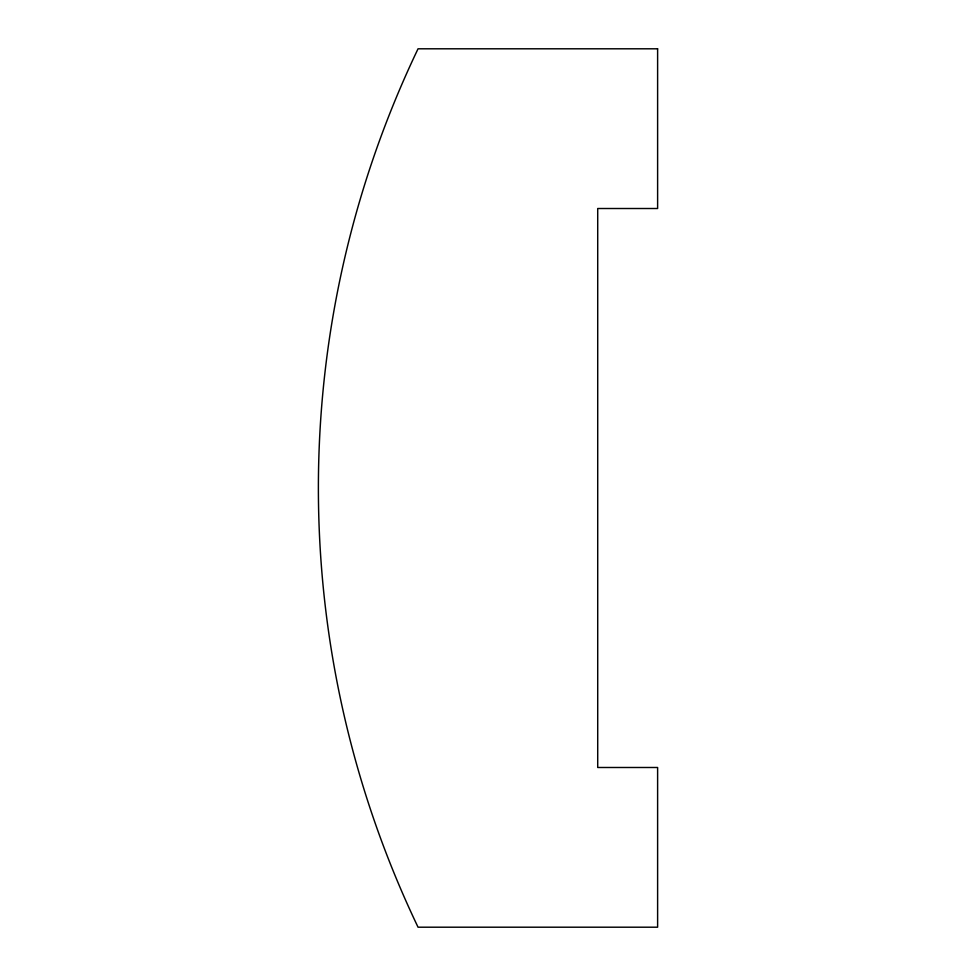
<?xml version="1.0" encoding="UTF-8"?>
<svg xmlns="http://www.w3.org/2000/svg" width="976" height="976" viewBox="0 0 976 976"><rect width="100%" height="100%" fill="white"/><g stroke="black" fill="none" stroke-linecap="round" stroke-linejoin="round"><path stroke-width="1.46" d="M657.617 48.8L418.045 48.8A1017.614 1017.614 0 0 0 418.045 927.2L657.617 927.2L657.617 767.49L597.715 767.49L597.715 208.51L657.617 208.51L657.617 48.8"/></g></svg>
